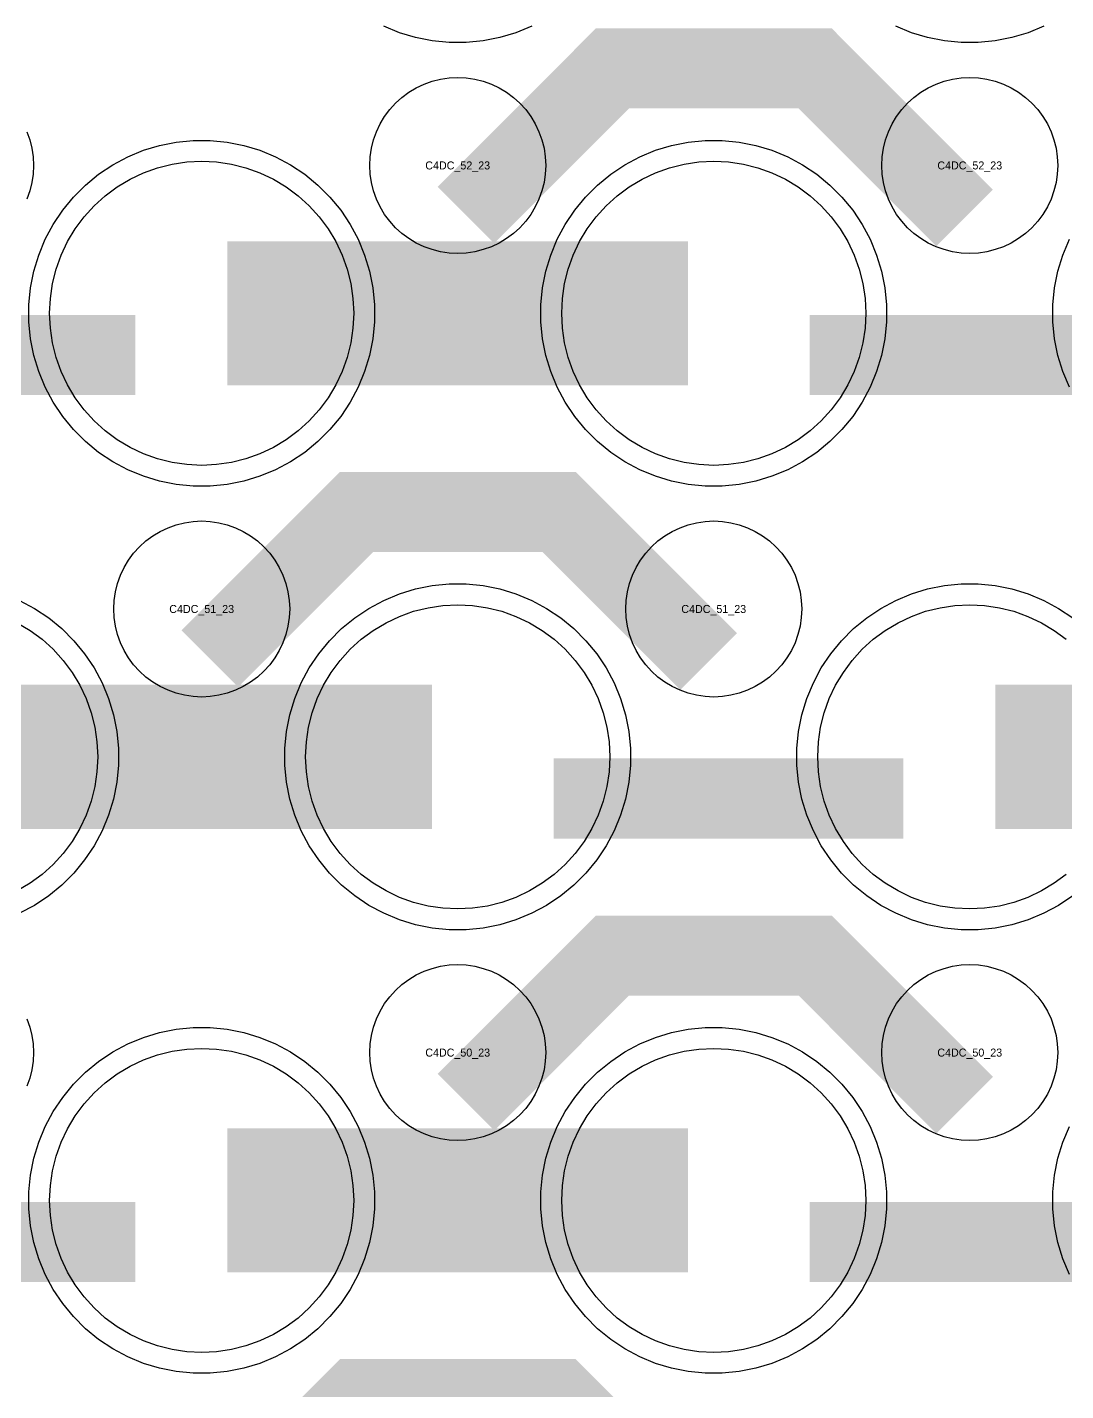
# Model space of a CAD drawing. Extents: x -11880 to 11880, y -14992 to 14992.
# Drawn here: x -4694.5 to -4370, y -7970.8 to -7544.9 of the extents above; entities that cross this region are included whole.
import ezdxf
from ezdxf.enums import TextEntityAlignment as Align

# ---------------------------------------------------------------- set-up
doc = ezdxf.new("R2010")
doc.units = 0
doc.header["$MEASUREMENT"] = 0
for name, color, linetype in [('GDS_775_DT_237', 138, 'CONTINUOUS'), ('RDL1_FS', 34, 'CONTINUOUS'), ('RDL_BS', 160, 'CONTINUOUS')]:
    doc.layers.add(name, color=color, linetype=linetype)

msp = doc.modelspace()

# ---------------------------------------------------------------- linework, layer by layer
at = {"layer": 'RDL1_FS'}
for points in [[(-4640, -7681.744), (-4644.657, -7681.515), (-4649.268, -7680.831), (-4653.791, -7679.699), (-4658.181, -7678.127), (-4662.395, -7676.135), (-4666.395, -7673.737), (-4670.14, -7670.959), (-4673.594, -7667.829), (-4676.724, -7664.375), (-4679.502, -7660.63), (-4681.9, -7656.63), (-4683.892, -7652.416), (-4685.464, -7648.026), (-4686.596, -7643.503), (-4687.28, -7638.892), (-4687.509, -7634.235), (-4687.28, -7629.578), (-4686.596, -7624.967), (-4685.464, -7620.444), (-4683.892, -7616.054), (-4681.9, -7611.84), (-4679.502, -7607.84), (-4676.724, -7604.095), (-4673.594, -7600.641), (-4670.14, -7597.511), (-4666.395, -7594.733), (-4662.395, -7592.335), (-4658.181, -7590.343), (-4653.791, -7588.771), (-4649.268, -7587.639), (-4644.657, -7586.955), (-4640, -7586.726), (-4635.343, -7586.955), (-4630.732, -7587.639), (-4626.209, -7588.771), (-4621.819, -7590.343), (-4617.605, -7592.335), (-4613.605, -7594.733), (-4609.86, -7597.511), (-4606.406, -7600.641), (-4603.276, -7604.095), (-4600.498, -7607.84), (-4598.1, -7611.84), (-4596.108, -7616.054), (-4594.536, -7620.444), (-4593.404, -7624.967), (-4592.72, -7629.578), (-4592.491, -7634.235), (-4592.72, -7638.892), (-4593.404, -7643.503), (-4594.536, -7648.026), (-4596.108, -7652.416), (-4598.1, -7656.63), (-4600.498, -7660.63), (-4603.276, -7664.375), (-4606.406, -7667.829), (-4609.86, -7670.959), (-4613.605, -7673.737), (-4617.605, -7676.135), (-4621.819, -7678.127), (-4626.209, -7679.699), (-4630.732, -7680.831), (-4635.343, -7681.515)], [(-4480, -7681.744), (-4484.657, -7681.515), (-4489.268, -7680.831), (-4493.791, -7679.699), (-4498.181, -7678.127), (-4502.395, -7676.135), (-4506.395, -7673.737), (-4510.14, -7670.959), (-4513.594, -7667.829), (-4516.724, -7664.375), (-4519.502, -7660.63), (-4521.9, -7656.63), (-4523.892, -7652.416), (-4525.464, -7648.026), (-4526.596, -7643.503), (-4527.28, -7638.892), (-4527.509, -7634.235), (-4527.28, -7629.578), (-4526.596, -7624.967), (-4525.464, -7620.444), (-4523.892, -7616.054), (-4521.9, -7611.84), (-4519.502, -7607.84), (-4516.724, -7604.095), (-4513.594, -7600.641), (-4510.14, -7597.511), (-4506.395, -7594.733), (-4502.395, -7592.335), (-4498.181, -7590.343), (-4493.791, -7588.771), (-4489.268, -7587.639), (-4484.657, -7586.955), (-4480, -7586.726), (-4475.343, -7586.955), (-4470.732, -7587.639), (-4466.209, -7588.771), (-4461.819, -7590.343), (-4457.605, -7592.335), (-4453.605, -7594.733), (-4449.86, -7597.511), (-4446.406, -7600.641), (-4443.276, -7604.095), (-4440.498, -7607.84), (-4438.1, -7611.84), (-4436.108, -7616.054), (-4434.536, -7620.444), (-4433.404, -7624.967), (-4432.72, -7629.578), (-4432.491, -7634.235), (-4432.72, -7638.892), (-4433.404, -7643.503), (-4434.536, -7648.026), (-4436.108, -7652.416), (-4438.1, -7656.63), (-4440.498, -7660.63), (-4443.276, -7664.375), (-4446.406, -7667.829), (-4449.86, -7670.959), (-4453.605, -7673.737), (-4457.605, -7676.135), (-4461.819, -7678.127), (-4466.209, -7679.699), (-4470.732, -7680.831), (-4475.343, -7681.515)], [(-4560, -7820.304), (-4564.657, -7820.075), (-4569.268, -7819.391), (-4573.791, -7818.259), (-4578.181, -7816.687), (-4582.395, -7814.695), (-4586.395, -7812.297), (-4590.14, -7809.519), (-4593.594, -7806.389), (-4596.724, -7802.935), (-4599.502, -7799.19), (-4601.9, -7795.19), (-4603.892, -7790.976), (-4605.464, -7786.586), (-4606.596, -7782.063), (-4607.28, -7777.452), (-4607.509, -7772.795), (-4607.28, -7768.138), (-4606.596, -7763.527), (-4605.464, -7759.004), (-4603.892, -7754.614), (-4601.9, -7750.4), (-4599.502, -7746.4), (-4596.724, -7742.655), (-4593.594, -7739.201), (-4590.14, -7736.071), (-4586.395, -7733.293), (-4582.395, -7730.895), (-4578.181, -7728.903), (-4573.791, -7727.331), (-4569.268, -7726.199), (-4564.657, -7725.515), (-4560, -7725.286), (-4555.343, -7725.515), (-4550.732, -7726.199), (-4546.209, -7727.331), (-4541.819, -7728.903), (-4537.605, -7730.895), (-4533.605, -7733.293), (-4529.86, -7736.071), (-4526.406, -7739.201), (-4523.276, -7742.655), (-4520.498, -7746.4), (-4518.1, -7750.4), (-4516.108, -7754.614), (-4514.536, -7759.004), (-4513.404, -7763.527), (-4512.72, -7768.138), (-4512.491, -7772.795), (-4512.72, -7777.452), (-4513.404, -7782.063), (-4514.536, -7786.586), (-4516.108, -7790.976), (-4518.1, -7795.19), (-4520.498, -7799.19), (-4523.276, -7802.935), (-4526.406, -7806.389), (-4529.86, -7809.519), (-4533.605, -7812.297), (-4537.605, -7814.695), (-4541.819, -7816.687), (-4546.209, -7818.259), (-4550.732, -7819.391), (-4555.343, -7820.075)], [(-4640, -7958.869), (-4644.657, -7958.64), (-4649.268, -7957.956), (-4653.791, -7956.824), (-4658.181, -7955.252), (-4662.395, -7953.26), (-4666.395, -7950.862), (-4670.14, -7948.084), (-4673.594, -7944.954), (-4676.724, -7941.5), (-4679.502, -7937.755), (-4681.9, -7933.755), (-4683.892, -7929.541), (-4685.464, -7925.151), (-4686.596, -7920.628), (-4687.28, -7916.017), (-4687.509, -7911.36), (-4687.28, -7906.703), (-4686.596, -7902.092), (-4685.464, -7897.569), (-4683.892, -7893.179), (-4681.9, -7888.965), (-4679.502, -7884.965), (-4676.724, -7881.22), (-4673.594, -7877.766), (-4670.14, -7874.636), (-4666.395, -7871.858), (-4662.395, -7869.46), (-4658.181, -7867.468), (-4653.791, -7865.896), (-4649.268, -7864.764), (-4644.657, -7864.08), (-4640, -7863.851), (-4635.343, -7864.08), (-4630.732, -7864.764), (-4626.209, -7865.896), (-4621.819, -7867.468), (-4617.605, -7869.46), (-4613.605, -7871.858), (-4609.86, -7874.636), (-4606.406, -7877.766), (-4603.276, -7881.22), (-4600.498, -7884.965), (-4598.1, -7888.965), (-4596.108, -7893.179), (-4594.536, -7897.569), (-4593.404, -7902.092), (-4592.72, -7906.703), (-4592.491, -7911.36), (-4592.72, -7916.017), (-4593.404, -7920.628), (-4594.536, -7925.151), (-4596.108, -7929.541), (-4598.1, -7933.755), (-4600.498, -7937.755), (-4603.276, -7941.5), (-4606.406, -7944.954), (-4609.86, -7948.084), (-4613.605, -7950.862), (-4617.605, -7953.26), (-4621.819, -7955.252), (-4626.209, -7956.824), (-4630.732, -7957.956), (-4635.343, -7958.64)], [(-4480, -7958.869), (-4484.657, -7958.64), (-4489.268, -7957.956), (-4493.791, -7956.824), (-4498.181, -7955.252), (-4502.395, -7953.26), (-4506.395, -7950.862), (-4510.14, -7948.084), (-4513.594, -7944.954), (-4516.724, -7941.5), (-4519.502, -7937.755), (-4521.9, -7933.755), (-4523.892, -7929.541), (-4525.464, -7925.151), (-4526.596, -7920.628), (-4527.28, -7916.017), (-4527.509, -7911.36), (-4527.28, -7906.703), (-4526.596, -7902.092), (-4525.464, -7897.569), (-4523.892, -7893.179), (-4521.9, -7888.965), (-4519.502, -7884.965), (-4516.724, -7881.22), (-4513.594, -7877.766), (-4510.14, -7874.636), (-4506.395, -7871.858), (-4502.395, -7869.46), (-4498.181, -7867.468), (-4493.791, -7865.896), (-4489.268, -7864.764), (-4484.657, -7864.08), (-4480, -7863.851), (-4475.343, -7864.08), (-4470.732, -7864.764), (-4466.209, -7865.896), (-4461.819, -7867.468), (-4457.605, -7869.46), (-4453.605, -7871.858), (-4449.86, -7874.636), (-4446.406, -7877.766), (-4443.276, -7881.22), (-4440.498, -7884.965), (-4438.1, -7888.965), (-4436.108, -7893.179), (-4434.536, -7897.569), (-4433.404, -7902.092), (-4432.72, -7906.703), (-4432.491, -7911.36), (-4432.72, -7916.017), (-4433.404, -7920.628), (-4434.536, -7925.151), (-4436.108, -7929.541), (-4438.1, -7933.755), (-4440.498, -7937.755), (-4443.276, -7941.5), (-4446.406, -7944.954), (-4449.86, -7948.084), (-4453.605, -7950.862), (-4457.605, -7953.26), (-4461.819, -7955.252), (-4466.209, -7956.824), (-4470.732, -7957.956), (-4475.343, -7958.64)]]:
    msp.add_lwpolyline(points, close=True, dxfattribs=at)
for points in [[(-4631.998, -7634.235, 45, 45, 0), (-4559.998, -7634.235, 45, 45, 0)], [(-4559.998, -7634.235, 45, 45, 0), (-4487.998, -7634.235, 45, 45, 0)], [(-4711.998, -7772.795, 45, 45, 0), (-4639.998, -7772.795, 45, 45, 0)], [(-4639.998, -7772.795, 45, 45, 0), (-4567.998, -7772.795, 45, 45, 0)], [(-4391.998, -7772.795, 45, 45, 0), (-4319.998, -7772.795, 45, 45, 0)], [(-4631.998, -7911.36, 45, 45, 0), (-4559.998, -7911.36, 45, 45, 0)], [(-4559.998, -7911.36, 45, 45, 0), (-4487.998, -7911.36, 45, 45, 0)]]:
    msp.add_lwpolyline(points, format="xyseb", dxfattribs=at)
for points in [[(-4369.86, -7809.519), (-4373.605, -7812.297), (-4377.605, -7814.695), (-4381.819, -7816.687), (-4386.209, -7818.259), (-4390.732, -7819.391), (-4395.343, -7820.075), (-4400, -7820.304), (-4404.657, -7820.075), (-4409.268, -7819.391), (-4413.791, -7818.259), (-4418.181, -7816.687), (-4422.395, -7814.695), (-4426.395, -7812.297), (-4430.14, -7809.519), (-4433.594, -7806.389), (-4436.724, -7802.935), (-4439.502, -7799.19), (-4441.9, -7795.19), (-4443.892, -7790.976), (-4445.464, -7786.586), (-4446.596, -7782.063), (-4447.28, -7777.452), (-4447.509, -7772.795), (-4447.28, -7768.138), (-4446.596, -7763.527), (-4445.464, -7759.004), (-4443.892, -7754.614), (-4441.9, -7750.4), (-4439.502, -7746.4), (-4436.724, -7742.655), (-4433.594, -7739.201), (-4430.14, -7736.071), (-4426.395, -7733.293), (-4422.395, -7730.895), (-4418.181, -7728.903), (-4413.791, -7727.331), (-4409.268, -7726.199), (-4404.657, -7725.515), (-4400, -7725.286), (-4395.343, -7725.515), (-4390.732, -7726.199), (-4386.209, -7727.331), (-4381.819, -7728.903), (-4377.605, -7730.895), (-4373.605, -7733.293), (-4369.86, -7736.071)], [(-4697.605, -7730.895), (-4693.605, -7733.293), (-4689.86, -7736.071), (-4686.406, -7739.201), (-4683.276, -7742.655), (-4680.498, -7746.4), (-4678.1, -7750.4), (-4676.108, -7754.614), (-4674.536, -7759.004), (-4673.404, -7763.527), (-4672.72, -7768.138), (-4672.491, -7772.795), (-4672.72, -7777.452), (-4673.404, -7782.063), (-4674.536, -7786.586), (-4676.108, -7790.976), (-4678.1, -7795.19), (-4680.498, -7799.19), (-4683.276, -7802.935), (-4686.406, -7806.389), (-4689.86, -7809.519), (-4693.605, -7812.297), (-4697.605, -7814.695)]]:
    msp.add_lwpolyline(points, dxfattribs=at)
at = {"layer": 'RDL_BS'}
for points in [[(-4536.885, -7544.545), (-4541.795, -7546.576), (-4546.835, -7548.107), (-4552.062, -7549.153), (-4557.356, -7549.67), (-4562.644, -7549.67), (-4567.938, -7549.153), (-4573.165, -7548.107), (-4578.205, -7546.576), (-4583.115, -7544.545)], [(-4376.885, -7544.545), (-4381.795, -7546.576), (-4386.835, -7548.107), (-4392.062, -7549.153), (-4397.356, -7549.67), (-4402.644, -7549.67), (-4407.938, -7549.153), (-4413.165, -7548.107), (-4418.205, -7546.576), (-4423.115, -7544.545)], [(-4694.598, -7577.528), (-4693.691, -7580.063), (-4693.034, -7582.682), (-4692.638, -7585.354), (-4692.506, -7588.047), (-4692.638, -7590.74), (-4693.034, -7593.412), (-4693.691, -7596.031), (-4694.598, -7598.566)], [(-4368.875, -7657.35), (-4370.906, -7652.44), (-4372.437, -7647.4), (-4373.483, -7642.173), (-4374, -7636.879), (-4374, -7631.591), (-4373.483, -7626.297), (-4372.437, -7621.07), (-4370.906, -7616.03), (-4368.875, -7611.12)], [(-4367.809, -7816.231), (-4372.223, -7819.178), (-4376.885, -7821.67), (-4381.795, -7823.701), (-4386.835, -7825.232), (-4392.062, -7826.278), (-4397.356, -7826.795), (-4402.644, -7826.795), (-4407.938, -7826.278), (-4413.165, -7825.232), (-4418.205, -7823.701), (-4423.115, -7821.67), (-4427.777, -7819.178), (-4432.191, -7816.231), (-4436.292, -7812.869), (-4440.074, -7809.087), (-4443.436, -7804.986), (-4446.383, -7800.572), (-4448.875, -7795.91), (-4450.906, -7791), (-4452.437, -7785.96), (-4453.483, -7780.733), (-4454, -7775.439), (-4454, -7770.151), (-4453.483, -7764.857), (-4452.437, -7759.63), (-4450.906, -7754.59), (-4448.875, -7749.68), (-4446.383, -7745.018), (-4443.436, -7740.604), (-4440.074, -7736.503), (-4436.292, -7732.721), (-4432.191, -7729.359), (-4427.777, -7726.412), (-4423.115, -7723.92), (-4418.205, -7721.889), (-4413.165, -7720.358), (-4407.938, -7719.312), (-4402.644, -7718.795), (-4397.356, -7718.795), (-4392.062, -7719.312), (-4386.835, -7720.358), (-4381.795, -7721.889), (-4376.885, -7723.92), (-4372.223, -7726.412), (-4367.809, -7729.359)], [(-4696.885, -7723.92), (-4692.223, -7726.412), (-4687.809, -7729.359), (-4683.708, -7732.721), (-4679.926, -7736.503), (-4676.564, -7740.604), (-4673.617, -7745.018), (-4671.125, -7749.68), (-4669.094, -7754.59), (-4667.563, -7759.63), (-4666.517, -7764.857), (-4666, -7770.151), (-4666, -7775.439), (-4666.517, -7780.733), (-4667.563, -7785.96), (-4669.094, -7791), (-4671.125, -7795.91), (-4673.617, -7800.572), (-4676.564, -7804.986), (-4679.926, -7809.087), (-4683.708, -7812.869), (-4687.809, -7816.231), (-4692.223, -7819.178), (-4696.885, -7821.67)], [(-4694.598, -7854.653), (-4693.691, -7857.188), (-4693.034, -7859.807), (-4692.638, -7862.479), (-4692.506, -7865.172), (-4692.638, -7867.865), (-4693.034, -7870.537), (-4693.691, -7873.156), (-4694.598, -7875.691)], [(-4368.875, -7934.475), (-4370.906, -7929.565), (-4372.437, -7924.525), (-4373.483, -7919.298), (-4374, -7914.004), (-4374, -7908.716), (-4373.483, -7903.422), (-4372.437, -7898.195), (-4370.906, -7893.155), (-4368.875, -7888.245)]]:
    msp.add_lwpolyline(points, dxfattribs=at)
for points in [[(-4557.438, -7603.549, 25, 25, 0), (-4511.623, -7557.734, 25, 25, 0), (-4478.07, -7557.734, 25, 25, 0)], [(-4401.599, -7604.448, 25, 25, 0), (-4448.313, -7557.734, 25, 25, 0), (-4478.071, -7557.734, 25, 25, 0)], [(-4769.984, -7647.248, 25, 25, 0), (-4660.719, -7647.248, 25, 25, 0)], [(-4449.984, -7647.248, 25, 25, 0), (-4340.719, -7647.248, 25, 25, 0)], [(-4637.438, -7742.109, 25, 25, 0), (-4591.623, -7696.294, 25, 25, 0), (-4558.07, -7696.294, 25, 25, 0)], [(-4481.599, -7743.008, 25, 25, 0), (-4528.313, -7696.294, 25, 25, 0), (-4558.071, -7696.294, 25, 25, 0)], [(-4529.984, -7785.808, 25, 25, 0), (-4420.719, -7785.808, 25, 25, 0)], [(-4557.438, -7880.674, 25, 25, 0), (-4511.623, -7834.859, 25, 25, 0), (-4478.07, -7834.859, 25, 25, 0)], [(-4401.599, -7881.573, 25, 25, 0), (-4448.313, -7834.859, 25, 25, 0), (-4478.071, -7834.859, 25, 25, 0)], [(-4769.984, -7924.373, 25, 25, 0), (-4660.719, -7924.373, 25, 25, 0)], [(-4449.984, -7924.373, 25, 25, 0), (-4340.719, -7924.373, 25, 25, 0)], [(-4637.438, -8019.239, 25, 25, 0), (-4591.623, -7973.424, 25, 25, 0), (-4558.07, -7973.424, 25, 25, 0)], [(-4481.599, -8020.138, 25, 25, 0), (-4528.313, -7973.424, 25, 25, 0), (-4558.071, -7973.424, 25, 25, 0)]]:
    msp.add_lwpolyline(points, format="xyseb", dxfattribs=at)
for points in [[(-4560, -7615.541), (-4562.693, -7615.409), (-4565.365, -7615.013), (-4567.984, -7614.356), (-4570.519, -7613.449), (-4572.956, -7612.297), (-4575.28, -7610.904), (-4577.443, -7609.301), (-4579.442, -7607.489), (-4581.254, -7605.49), (-4582.857, -7603.327), (-4584.25, -7601.003), (-4585.402, -7598.566), (-4586.309, -7596.031), (-4586.966, -7593.412), (-4587.362, -7590.74), (-4587.494, -7588.047), (-4587.362, -7585.354), (-4586.966, -7582.682), (-4586.309, -7580.063), (-4585.402, -7577.528), (-4584.25, -7575.091), (-4582.857, -7572.767), (-4581.254, -7570.604), (-4579.442, -7568.605), (-4577.443, -7566.793), (-4575.28, -7565.19), (-4572.956, -7563.797), (-4570.519, -7562.645), (-4567.984, -7561.738), (-4565.365, -7561.081), (-4562.693, -7560.685), (-4560, -7560.553), (-4557.307, -7560.685), (-4554.635, -7561.081), (-4552.016, -7561.738), (-4549.481, -7562.645), (-4547.044, -7563.797), (-4544.72, -7565.19), (-4542.557, -7566.793), (-4540.558, -7568.605), (-4538.746, -7570.604), (-4537.143, -7572.767), (-4535.75, -7575.091), (-4534.598, -7577.528), (-4533.691, -7580.063), (-4533.034, -7582.682), (-4532.638, -7585.354), (-4532.506, -7588.047), (-4532.638, -7590.74), (-4533.034, -7593.412), (-4533.691, -7596.031), (-4534.598, -7598.566), (-4535.75, -7601.003), (-4537.143, -7603.327), (-4538.746, -7605.49), (-4540.558, -7607.489), (-4542.557, -7609.301), (-4544.72, -7610.904), (-4547.044, -7612.297), (-4549.481, -7613.449), (-4552.016, -7614.356), (-4554.635, -7615.013), (-4557.307, -7615.409)], [(-4400, -7615.541), (-4402.693, -7615.409), (-4405.365, -7615.013), (-4407.984, -7614.356), (-4410.519, -7613.449), (-4412.956, -7612.297), (-4415.28, -7610.904), (-4417.443, -7609.301), (-4419.442, -7607.489), (-4421.254, -7605.49), (-4422.857, -7603.327), (-4424.25, -7601.003), (-4425.402, -7598.566), (-4426.309, -7596.031), (-4426.966, -7593.412), (-4427.362, -7590.74), (-4427.494, -7588.047), (-4427.362, -7585.354), (-4426.966, -7582.682), (-4426.309, -7580.063), (-4425.402, -7577.528), (-4424.25, -7575.091), (-4422.857, -7572.767), (-4421.254, -7570.604), (-4419.442, -7568.605), (-4417.443, -7566.793), (-4415.28, -7565.19), (-4412.956, -7563.797), (-4410.519, -7562.645), (-4407.984, -7561.738), (-4405.365, -7561.081), (-4402.693, -7560.685), (-4400, -7560.553), (-4397.307, -7560.685), (-4394.635, -7561.081), (-4392.016, -7561.738), (-4389.481, -7562.645), (-4387.044, -7563.797), (-4384.72, -7565.19), (-4382.557, -7566.793), (-4380.558, -7568.605), (-4378.746, -7570.604), (-4377.143, -7572.767), (-4375.75, -7575.091), (-4374.598, -7577.528), (-4373.691, -7580.063), (-4373.034, -7582.682), (-4372.638, -7585.354), (-4372.506, -7588.047), (-4372.638, -7590.74), (-4373.034, -7593.412), (-4373.691, -7596.031), (-4374.598, -7598.566), (-4375.75, -7601.003), (-4377.143, -7603.327), (-4378.746, -7605.49), (-4380.558, -7607.489), (-4382.557, -7609.301), (-4384.72, -7610.904), (-4387.044, -7612.297), (-4389.481, -7613.449), (-4392.016, -7614.356), (-4394.635, -7615.013), (-4397.307, -7615.409)], [(-4642.644, -7688.235), (-4647.938, -7687.718), (-4653.165, -7686.672), (-4658.205, -7685.141), (-4663.115, -7683.11), (-4667.777, -7680.618), (-4672.191, -7677.671), (-4676.292, -7674.309), (-4680.074, -7670.527), (-4683.436, -7666.426), (-4686.383, -7662.012), (-4688.875, -7657.35), (-4690.906, -7652.44), (-4692.437, -7647.4), (-4693.483, -7642.173), (-4694, -7636.879), (-4694, -7631.591), (-4693.483, -7626.297), (-4692.437, -7621.07), (-4690.906, -7616.03), (-4688.875, -7611.12), (-4686.383, -7606.458), (-4683.436, -7602.044), (-4680.074, -7597.943), (-4676.292, -7594.161), (-4672.191, -7590.799), (-4667.777, -7587.852), (-4663.115, -7585.36), (-4658.205, -7583.329), (-4653.165, -7581.798), (-4647.938, -7580.752), (-4642.644, -7580.235), (-4637.356, -7580.235), (-4632.062, -7580.752), (-4626.835, -7581.798), (-4621.795, -7583.329), (-4616.885, -7585.36), (-4612.223, -7587.852), (-4607.809, -7590.799), (-4603.708, -7594.161), (-4599.926, -7597.943), (-4596.564, -7602.044), (-4593.617, -7606.458), (-4591.125, -7611.12), (-4589.094, -7616.03), (-4587.563, -7621.07), (-4586.517, -7626.297), (-4586, -7631.591), (-4586, -7636.879), (-4586.517, -7642.173), (-4587.563, -7647.4), (-4589.094, -7652.44), (-4591.125, -7657.35), (-4593.617, -7662.012), (-4596.564, -7666.426), (-4599.926, -7670.527), (-4603.708, -7674.309), (-4607.809, -7677.671), (-4612.223, -7680.618), (-4616.885, -7683.11), (-4621.795, -7685.141), (-4626.835, -7686.672), (-4632.062, -7687.718), (-4637.356, -7688.235)], [(-4482.644, -7688.235), (-4487.938, -7687.718), (-4493.165, -7686.672), (-4498.205, -7685.141), (-4503.115, -7683.11), (-4507.777, -7680.618), (-4512.191, -7677.671), (-4516.292, -7674.309), (-4520.074, -7670.527), (-4523.436, -7666.426), (-4526.383, -7662.012), (-4528.875, -7657.35), (-4530.906, -7652.44), (-4532.437, -7647.4), (-4533.483, -7642.173), (-4534, -7636.879), (-4534, -7631.591), (-4533.483, -7626.297), (-4532.437, -7621.07), (-4530.906, -7616.03), (-4528.875, -7611.12), (-4526.383, -7606.458), (-4523.436, -7602.044), (-4520.074, -7597.943), (-4516.292, -7594.161), (-4512.191, -7590.799), (-4507.777, -7587.852), (-4503.115, -7585.36), (-4498.205, -7583.329), (-4493.165, -7581.798), (-4487.938, -7580.752), (-4482.644, -7580.235), (-4477.356, -7580.235), (-4472.062, -7580.752), (-4466.835, -7581.798), (-4461.795, -7583.329), (-4456.885, -7585.36), (-4452.223, -7587.852), (-4447.809, -7590.799), (-4443.708, -7594.161), (-4439.926, -7597.943), (-4436.564, -7602.044), (-4433.617, -7606.458), (-4431.125, -7611.12), (-4429.094, -7616.03), (-4427.563, -7621.07), (-4426.517, -7626.297), (-4426, -7631.591), (-4426, -7636.879), (-4426.517, -7642.173), (-4427.563, -7647.4), (-4429.094, -7652.44), (-4431.125, -7657.35), (-4433.617, -7662.012), (-4436.564, -7666.426), (-4439.926, -7670.527), (-4443.708, -7674.309), (-4447.809, -7677.671), (-4452.223, -7680.618), (-4456.885, -7683.11), (-4461.795, -7685.141), (-4466.835, -7686.672), (-4472.062, -7687.718), (-4477.356, -7688.235)], [(-4640, -7754.101), (-4642.693, -7753.969), (-4645.365, -7753.573), (-4647.984, -7752.916), (-4650.519, -7752.009), (-4652.956, -7750.857), (-4655.28, -7749.464), (-4657.443, -7747.861), (-4659.442, -7746.049), (-4661.254, -7744.05), (-4662.857, -7741.887), (-4664.25, -7739.563), (-4665.402, -7737.126), (-4666.309, -7734.591), (-4666.966, -7731.972), (-4667.362, -7729.3), (-4667.494, -7726.607), (-4667.362, -7723.914), (-4666.966, -7721.242), (-4666.309, -7718.623), (-4665.402, -7716.088), (-4664.25, -7713.651), (-4662.857, -7711.327), (-4661.254, -7709.164), (-4659.442, -7707.165), (-4657.443, -7705.353), (-4655.28, -7703.75), (-4652.956, -7702.357), (-4650.519, -7701.205), (-4647.984, -7700.298), (-4645.365, -7699.641), (-4642.693, -7699.245), (-4640, -7699.113), (-4637.307, -7699.245), (-4634.635, -7699.641), (-4632.016, -7700.298), (-4629.481, -7701.205), (-4627.044, -7702.357), (-4624.72, -7703.75), (-4622.557, -7705.353), (-4620.558, -7707.165), (-4618.746, -7709.164), (-4617.143, -7711.327), (-4615.75, -7713.651), (-4614.598, -7716.088), (-4613.691, -7718.623), (-4613.034, -7721.242), (-4612.638, -7723.914), (-4612.506, -7726.607), (-4612.638, -7729.3), (-4613.034, -7731.972), (-4613.691, -7734.591), (-4614.598, -7737.126), (-4615.75, -7739.563), (-4617.143, -7741.887), (-4618.746, -7744.05), (-4620.558, -7746.049), (-4622.557, -7747.861), (-4624.72, -7749.464), (-4627.044, -7750.857), (-4629.481, -7752.009), (-4632.016, -7752.916), (-4634.635, -7753.573), (-4637.307, -7753.969)], [(-4480, -7754.101), (-4482.693, -7753.969), (-4485.365, -7753.573), (-4487.984, -7752.916), (-4490.519, -7752.009), (-4492.956, -7750.857), (-4495.28, -7749.464), (-4497.443, -7747.861), (-4499.442, -7746.049), (-4501.254, -7744.05), (-4502.857, -7741.887), (-4504.25, -7739.563), (-4505.402, -7737.126), (-4506.309, -7734.591), (-4506.966, -7731.972), (-4507.362, -7729.3), (-4507.494, -7726.607), (-4507.362, -7723.914), (-4506.966, -7721.242), (-4506.309, -7718.623), (-4505.402, -7716.088), (-4504.25, -7713.651), (-4502.857, -7711.327), (-4501.254, -7709.164), (-4499.442, -7707.165), (-4497.443, -7705.353), (-4495.28, -7703.75), (-4492.956, -7702.357), (-4490.519, -7701.205), (-4487.984, -7700.298), (-4485.365, -7699.641), (-4482.693, -7699.245), (-4480, -7699.113), (-4477.307, -7699.245), (-4474.635, -7699.641), (-4472.016, -7700.298), (-4469.481, -7701.205), (-4467.044, -7702.357), (-4464.72, -7703.75), (-4462.557, -7705.353), (-4460.558, -7707.165), (-4458.746, -7709.164), (-4457.143, -7711.327), (-4455.75, -7713.651), (-4454.598, -7716.088), (-4453.691, -7718.623), (-4453.034, -7721.242), (-4452.638, -7723.914), (-4452.506, -7726.607), (-4452.638, -7729.3), (-4453.034, -7731.972), (-4453.691, -7734.591), (-4454.598, -7737.126), (-4455.75, -7739.563), (-4457.143, -7741.887), (-4458.746, -7744.05), (-4460.558, -7746.049), (-4462.557, -7747.861), (-4464.72, -7749.464), (-4467.044, -7750.857), (-4469.481, -7752.009), (-4472.016, -7752.916), (-4474.635, -7753.573), (-4477.307, -7753.969)], [(-4562.644, -7826.795), (-4567.938, -7826.278), (-4573.165, -7825.232), (-4578.205, -7823.701), (-4583.115, -7821.67), (-4587.777, -7819.178), (-4592.191, -7816.231), (-4596.292, -7812.869), (-4600.074, -7809.087), (-4603.436, -7804.986), (-4606.383, -7800.572), (-4608.875, -7795.91), (-4610.906, -7791), (-4612.437, -7785.96), (-4613.483, -7780.733), (-4614, -7775.439), (-4614, -7770.151), (-4613.483, -7764.857), (-4612.437, -7759.63), (-4610.906, -7754.59), (-4608.875, -7749.68), (-4606.383, -7745.018), (-4603.436, -7740.604), (-4600.074, -7736.503), (-4596.292, -7732.721), (-4592.191, -7729.359), (-4587.777, -7726.412), (-4583.115, -7723.92), (-4578.205, -7721.889), (-4573.165, -7720.358), (-4567.938, -7719.312), (-4562.644, -7718.795), (-4557.356, -7718.795), (-4552.062, -7719.312), (-4546.835, -7720.358), (-4541.795, -7721.889), (-4536.885, -7723.92), (-4532.223, -7726.412), (-4527.809, -7729.359), (-4523.708, -7732.721), (-4519.926, -7736.503), (-4516.564, -7740.604), (-4513.617, -7745.018), (-4511.125, -7749.68), (-4509.094, -7754.59), (-4507.563, -7759.63), (-4506.517, -7764.857), (-4506, -7770.151), (-4506, -7775.439), (-4506.517, -7780.733), (-4507.563, -7785.96), (-4509.094, -7791), (-4511.125, -7795.91), (-4513.617, -7800.572), (-4516.564, -7804.986), (-4519.926, -7809.087), (-4523.708, -7812.869), (-4527.809, -7816.231), (-4532.223, -7819.178), (-4536.885, -7821.67), (-4541.795, -7823.701), (-4546.835, -7825.232), (-4552.062, -7826.278), (-4557.356, -7826.795)], [(-4560, -7892.666), (-4562.693, -7892.534), (-4565.365, -7892.138), (-4567.984, -7891.481), (-4570.519, -7890.574), (-4572.956, -7889.422), (-4575.28, -7888.029), (-4577.443, -7886.426), (-4579.442, -7884.614), (-4581.254, -7882.615), (-4582.857, -7880.452), (-4584.25, -7878.128), (-4585.402, -7875.691), (-4586.309, -7873.156), (-4586.966, -7870.537), (-4587.362, -7867.865), (-4587.494, -7865.172), (-4587.362, -7862.479), (-4586.966, -7859.807), (-4586.309, -7857.188), (-4585.402, -7854.653), (-4584.25, -7852.216), (-4582.857, -7849.892), (-4581.254, -7847.729), (-4579.442, -7845.73), (-4577.443, -7843.918), (-4575.28, -7842.315), (-4572.956, -7840.922), (-4570.519, -7839.77), (-4567.984, -7838.863), (-4565.365, -7838.206), (-4562.693, -7837.81), (-4560, -7837.678), (-4557.307, -7837.81), (-4554.635, -7838.206), (-4552.016, -7838.863), (-4549.481, -7839.77), (-4547.044, -7840.922), (-4544.72, -7842.315), (-4542.557, -7843.918), (-4540.558, -7845.73), (-4538.746, -7847.729), (-4537.143, -7849.892), (-4535.75, -7852.216), (-4534.598, -7854.653), (-4533.691, -7857.188), (-4533.034, -7859.807), (-4532.638, -7862.479), (-4532.506, -7865.172), (-4532.638, -7867.865), (-4533.034, -7870.537), (-4533.691, -7873.156), (-4534.598, -7875.691), (-4535.75, -7878.128), (-4537.143, -7880.452), (-4538.746, -7882.615), (-4540.558, -7884.614), (-4542.557, -7886.426), (-4544.72, -7888.029), (-4547.044, -7889.422), (-4549.481, -7890.574), (-4552.016, -7891.481), (-4554.635, -7892.138), (-4557.307, -7892.534)], [(-4400, -7892.666), (-4402.693, -7892.534), (-4405.365, -7892.138), (-4407.984, -7891.481), (-4410.519, -7890.574), (-4412.956, -7889.422), (-4415.28, -7888.029), (-4417.443, -7886.426), (-4419.442, -7884.614), (-4421.254, -7882.615), (-4422.857, -7880.452), (-4424.25, -7878.128), (-4425.402, -7875.691), (-4426.309, -7873.156), (-4426.966, -7870.537), (-4427.362, -7867.865), (-4427.494, -7865.172), (-4427.362, -7862.479), (-4426.966, -7859.807), (-4426.309, -7857.188), (-4425.402, -7854.653), (-4424.25, -7852.216), (-4422.857, -7849.892), (-4421.254, -7847.729), (-4419.442, -7845.73), (-4417.443, -7843.918), (-4415.28, -7842.315), (-4412.956, -7840.922), (-4410.519, -7839.77), (-4407.984, -7838.863), (-4405.365, -7838.206), (-4402.693, -7837.81), (-4400, -7837.678), (-4397.307, -7837.81), (-4394.635, -7838.206), (-4392.016, -7838.863), (-4389.481, -7839.77), (-4387.044, -7840.922), (-4384.72, -7842.315), (-4382.557, -7843.918), (-4380.558, -7845.73), (-4378.746, -7847.729), (-4377.143, -7849.892), (-4375.75, -7852.216), (-4374.598, -7854.653), (-4373.691, -7857.188), (-4373.034, -7859.807), (-4372.638, -7862.479), (-4372.506, -7865.172), (-4372.638, -7867.865), (-4373.034, -7870.537), (-4373.691, -7873.156), (-4374.598, -7875.691), (-4375.75, -7878.128), (-4377.143, -7880.452), (-4378.746, -7882.615), (-4380.558, -7884.614), (-4382.557, -7886.426), (-4384.72, -7888.029), (-4387.044, -7889.422), (-4389.481, -7890.574), (-4392.016, -7891.481), (-4394.635, -7892.138), (-4397.307, -7892.534)], [(-4642.644, -7965.36), (-4647.938, -7964.843), (-4653.165, -7963.797), (-4658.205, -7962.266), (-4663.115, -7960.235), (-4667.777, -7957.743), (-4672.191, -7954.796), (-4676.292, -7951.434), (-4680.074, -7947.652), (-4683.436, -7943.551), (-4686.383, -7939.137), (-4688.875, -7934.475), (-4690.906, -7929.565), (-4692.437, -7924.525), (-4693.483, -7919.298), (-4694, -7914.004), (-4694, -7908.716), (-4693.483, -7903.422), (-4692.437, -7898.195), (-4690.906, -7893.155), (-4688.875, -7888.245), (-4686.383, -7883.583), (-4683.436, -7879.169), (-4680.074, -7875.068), (-4676.292, -7871.286), (-4672.191, -7867.924), (-4667.777, -7864.977), (-4663.115, -7862.485), (-4658.205, -7860.454), (-4653.165, -7858.923), (-4647.938, -7857.877), (-4642.644, -7857.36), (-4637.356, -7857.36), (-4632.062, -7857.877), (-4626.835, -7858.923), (-4621.795, -7860.454), (-4616.885, -7862.485), (-4612.223, -7864.977), (-4607.809, -7867.924), (-4603.708, -7871.286), (-4599.926, -7875.068), (-4596.564, -7879.169), (-4593.617, -7883.583), (-4591.125, -7888.245), (-4589.094, -7893.155), (-4587.563, -7898.195), (-4586.517, -7903.422), (-4586, -7908.716), (-4586, -7914.004), (-4586.517, -7919.298), (-4587.563, -7924.525), (-4589.094, -7929.565), (-4591.125, -7934.475), (-4593.617, -7939.137), (-4596.564, -7943.551), (-4599.926, -7947.652), (-4603.708, -7951.434), (-4607.809, -7954.796), (-4612.223, -7957.743), (-4616.885, -7960.235), (-4621.795, -7962.266), (-4626.835, -7963.797), (-4632.062, -7964.843), (-4637.356, -7965.36)], [(-4482.644, -7965.36), (-4487.938, -7964.843), (-4493.165, -7963.797), (-4498.205, -7962.266), (-4503.115, -7960.235), (-4507.777, -7957.743), (-4512.191, -7954.796), (-4516.292, -7951.434), (-4520.074, -7947.652), (-4523.436, -7943.551), (-4526.383, -7939.137), (-4528.875, -7934.475), (-4530.906, -7929.565), (-4532.437, -7924.525), (-4533.483, -7919.298), (-4534, -7914.004), (-4534, -7908.716), (-4533.483, -7903.422), (-4532.437, -7898.195), (-4530.906, -7893.155), (-4528.875, -7888.245), (-4526.383, -7883.583), (-4523.436, -7879.169), (-4520.074, -7875.068), (-4516.292, -7871.286), (-4512.191, -7867.924), (-4507.777, -7864.977), (-4503.115, -7862.485), (-4498.205, -7860.454), (-4493.165, -7858.923), (-4487.938, -7857.877), (-4482.644, -7857.36), (-4477.356, -7857.36), (-4472.062, -7857.877), (-4466.835, -7858.923), (-4461.795, -7860.454), (-4456.885, -7862.485), (-4452.223, -7864.977), (-4447.809, -7867.924), (-4443.708, -7871.286), (-4439.926, -7875.068), (-4436.564, -7879.169), (-4433.617, -7883.583), (-4431.125, -7888.245), (-4429.094, -7893.155), (-4427.563, -7898.195), (-4426.517, -7903.422), (-4426, -7908.716), (-4426, -7914.004), (-4426.517, -7919.298), (-4427.563, -7924.525), (-4429.094, -7929.565), (-4431.125, -7934.475), (-4433.617, -7939.137), (-4436.564, -7943.551), (-4439.926, -7947.652), (-4443.708, -7951.434), (-4447.809, -7954.796), (-4452.223, -7957.743), (-4456.885, -7960.235), (-4461.795, -7962.266), (-4466.835, -7963.797), (-4472.062, -7964.843), (-4477.356, -7965.36)]]:
    msp.add_lwpolyline(points, close=True, dxfattribs=at)

# ---------------------------------------------------------------- texts
at = {"layer": 'GDS_775_DT_237'}
for s, p in [('C4DC_52_23', (-4560, -7588.047)), ('C4DC_52_23', (-4560, -7588.047)), ('C4DC_52_23', (-4400, -7588.047)), ('C4DC_52_23', (-4400, -7588.047)), ('C4DC_51_23', (-4640, -7726.607)), ('C4DC_51_23', (-4640, -7726.607)), ('C4DC_51_23', (-4480, -7726.607)), ('C4DC_51_23', (-4480, -7726.607)), ('C4DC_50_23', (-4560, -7865.172)), ('C4DC_50_23', (-4560, -7865.172)), ('C4DC_50_23', (-4400, -7865.172)), ('C4DC_50_23', (-4400, -7865.172))]:
    msp.add_text(s, height=2.5, dxfattribs=at).set_placement(p, align=Align.MIDDLE_CENTER)

doc.saveas('drawing.dxf')
